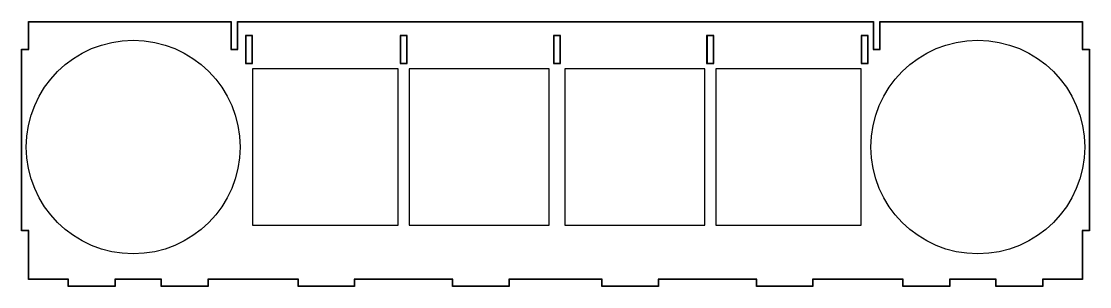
# Model space of a CAD drawing. Header units: millimetres. Extents: x -192 to 192, y -48 to 48.
import ezdxf

# ---------------------------------------------------------------- set-up
doc = ezdxf.new("R2010")
doc.units = ezdxf.units.MM
doc.layers.get('0').update_dxf_attribs({"linetype": 'CONTINUOUS'})

msp = doc.modelspace()

# ---------------------------------------------------------------- linework, layer by layer
for points in [[(-116.37, 37.63), (-114.09, 37.63), (-114.09, 47.63), (114.09, 47.63), (114.09, 37.63), (116.37, 37.63), (116.37, 47.63), (189.09, 47.63), (189.09, 37.63), (191.63, 37.63), (191.63, -27.59), (189.09, -27.59), (189.09, -45.09), (174.85, -45.09), (174.85, -47.63), (157.93, -47.63), (157.93, -45.09), (141.52, -45.09), (141.52, -47.63), (124.6, -47.63), (124.6, -45.09), (92.34, -45.09), (92.34, -47.63), (72.08, -47.63), (72.08, -45.09), (36.92, -45.09), (36.92, -47.63), (16.66, -47.63), (16.66, -45.09), (-16.66, -45.09), (-16.66, -47.63), (-36.92, -47.63), (-36.92, -45.09), (-72.08, -45.09), (-72.08, -47.63), (-92.34, -47.63), (-92.34, -45.09), (-124.6, -45.09), (-124.6, -47.63), (-141.52, -47.63), (-141.52, -45.09), (-157.93, -45.09), (-157.93, -47.63), (-174.85, -47.63), (-174.85, -45.09), (-189.09, -45.09), (-189.09, -27.59), (-191.63, -27.59), (-191.63, 37.63), (-189.09, 37.63), (-189.09, 47.63), (-116.37, 47.63)], [(188.96, 47.5), (188.96, 37.5), (191.5, 37.5), (191.5, -27.46), (188.96, -27.46), (188.96, -44.96), (174.72, -44.96), (174.72, -47.5), (158.06, -47.5), (158.06, -44.96), (141.39, -44.96), (141.39, -47.5), (124.72, -47.5), (124.72, -44.96), (92.21, -44.96), (92.21, -47.5), (72.21, -47.5), (72.21, -44.96), (36.79, -44.96), (36.79, -47.5), (16.79, -47.5), (16.79, -44.96), (-16.79, -44.96), (-16.79, -47.5), (-36.79, -47.5), (-36.79, -44.96), (-72.21, -44.96), (-72.21, -47.5), (-92.21, -47.5), (-92.21, -44.96), (-124.72, -44.96), (-124.72, -47.5), (-141.39, -47.5), (-141.39, -44.96), (-158.06, -44.96), (-158.06, -47.5), (-174.72, -47.5), (-174.72, -44.96), (-188.96, -44.96), (-188.96, -27.46), (-191.5, -27.46), (-191.5, 37.5), (-188.96, 37.5), (-188.96, 47.5), (-116.5, 47.5), (-116.5, 37.5), (-113.96, 37.5), (-113.96, 47.5), (113.96, 47.5), (113.96, 37.5), (116.5, 37.5), (116.5, 47.5)], [(-111.19, 32.5), (-108.65, 32.5), (-108.65, 42.5), (-111.19, 42.5)], [(-111.07, 42.37), (-111.07, 32.63), (-108.78, 32.63), (-108.78, 42.37)], [(-53.23, 42.5), (-55.77, 42.5), (-55.77, 32.5), (-53.23, 32.5)], [(-55.64, 42.37), (-55.64, 32.63), (-53.36, 32.63), (-53.36, 42.37)], [(1.77, 42.5), (-0.77, 42.5), (-0.77, 32.5), (1.77, 32.5)], [(1.64, 32.63), (1.64, 42.37), (-0.64, 42.37), (-0.64, 32.63)], [(54.23, 32.5), (56.77, 32.5), (56.77, 42.5), (54.23, 42.5)], [(54.36, 42.37), (54.36, 32.63), (56.64, 32.63), (56.64, 42.37)], [(112.19, 32.5), (112.19, 42.5), (109.65, 42.5), (109.65, 32.5)], [(109.78, 42.37), (109.78, 32.63), (112.07, 32.63), (112.07, 42.37)], [(-56.48, 30.61), (-108.65, 30.61), (-108.65, -25.57), (-56.48, -25.57)], [(-52.52, 30.61), (-52.52, -25.57), (-2.31, -25.57), (-2.31, 30.61)], [(53.52, -25.57), (53.52, 30.61), (3.31, 30.61), (3.31, -25.57)], [(109.65, -25.57), (109.65, 30.61), (57.48, 30.61), (57.48, -25.57)]]:
    msp.add_lwpolyline(points, close=True)
for centre in [(-151.5, 2.5), (151.5, 2.5)]:
    msp.add_circle(centre, 38.35)

doc.saveas('drawing.dxf')
